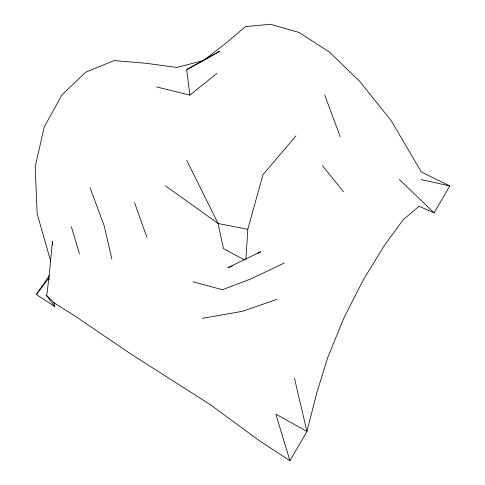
<?xml version="1.0" encoding="UTF-8"?>
<svg xmlns="http://www.w3.org/2000/svg" width="485" height="485" viewBox="0 0 485 485"><rect width="100%" height="100%" fill="white"/><g stroke="black" fill="none" stroke-linecap="round" stroke-linejoin="round"><path stroke-width="0.73" d="M245.907 259.19L247.805 229.302L262.918 174.782L295.917 135.891M53.871 302.203L54.775 306.605L46.681 295.638L48.906 278.008L52.465 241.263L52.556 245.034M46.681 295.638L54.684 303.204L74.932 315.99L130.871 353.995L210.114 404.526L259.287 440.659L289.927 460.75L306.944 431.48L316.796 392.741L327.866 357.178L344.168 317.342L363.507 279.518L384.308 245.628L403.205 219.717L419.064 206.252L434.111 212.86L449.801 185.937L421.289 171.951L391.08 120.438L359.464 81.141L329.418 52.059L299.027 32.453L270.412 24.25L245.483 26.627L227.168 42.183L203.439 60.552L186.701 69.628L189.871 95.121L156.667 86.967M54.775 306.605L36.363 294.504L49.391 275.438M36.363 294.504L48.906 278.008L49.203 279.475M189.871 95.121L216.934 73.423M257.644 253.534L260.76 251.654L227.956 267.684L232.764 265.798M186.701 69.628L219.499 51.331L203.439 60.552L176.795 67.445L146.258 63.292L114.193 60.564L85.803 72.144L61.953 94.896L44.25 126.943L35.199 166.676L37.169 213.806L50.682 261.16M284.168 263.046L251.43 278.699L222.366 289.739L192.994 281.749M277.208 299.281L242.227 311.364L202.336 318.342M247.805 229.302L218.068 223.494L165.53 185.907M421.222 179.62L449.801 185.937M244.501 259.972L223.512 248.611L218.068 223.494L186.792 160.426M399.331 179.432L434.111 212.86M322.404 165.591L343.465 191.684M324.671 94.848L340.209 136.764M90.052 187.707L104.257 226.01L111.865 258.984M134.606 202.742L146.919 237.541M289.927 460.75L275.862 414.178L306.944 431.48L294.45 378.154M71.362 226.647L79.455 253.885"/></g></svg>
